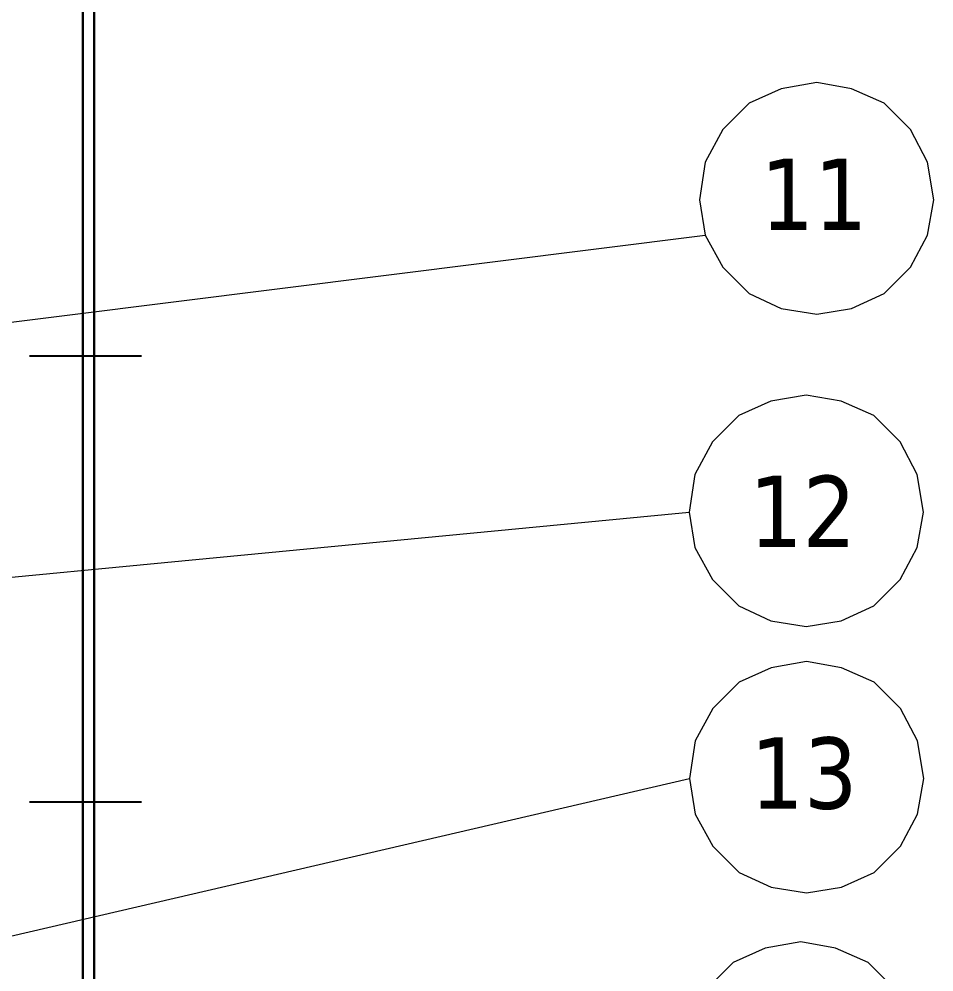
# Model space of a CAD drawing. Header units: millimetres. Extents: x 208456 to 224154, y -159503 to -153953.
# Drawn here: x 218934 to 219416, y -155585 to -155083 of the extents above; entities that cross this region are included whole.
import ezdxf

# ---------------------------------------------------------------- set-up
doc = ezdxf.new("R2010")
doc.units = ezdxf.units.MM
doc.header["$LTSCALE"] = 13
doc.linetypes.add('CENTERX2', pattern=[101.6, 63.5, -12.7, 12.7, -12.7])
doc.layers.add('1', color=4, linetype='Continuous')
doc.layers.add('粗实线', color=4, linetype='Continuous')
doc.layers.add('铁心', color=3, linetype='Continuous', lineweight=0)
doc.styles.add('Tahoma$001', font='tahoma.ttf', dxfattribs={"height": 2.159784})

msp = doc.modelspace()

# ---------------------------------------------------------------- linework, layer by layer
at = {"layer": '1', "color": 1, "linetype": 'CENTERX2', "lineweight": -3, "ltscale": 0.1}
for p, q in [((218998.326, -155260.94), (218939.326, -155260.94)), ((218998.326, -155495.94), (218939.326, -155495.94))]:
    msp.add_line(p, q, dxfattribs=at)
at = {"layer": '粗实线', "lineweight": 30}
for p, q in [((218967.326, -156540.74), (218967.326, -154996.713)), ((218973.326, -156546.74), (218973.326, -154996.713))]:
    msp.add_line(p, q, dxfattribs=at)
at = {"layer": '铁心'}
for points in [[(219415.734, -155178.582), (219412.421, -155158.704), (219403.385, -155141.536), (219389.53, -155127.681), (219372.363, -155120.152), (219353.99, -155116.838), (219335.316, -155120.152), (219318.45, -155127.681), (219304.595, -155141.536), (219295.259, -155158.704), (219292.247, -155178.582), (219295.259, -155197.256), (219304.595, -155214.122), (219318.45, -155227.977), (219335.316, -155235.808), (219353.99, -155238.819), (219372.363, -155235.808), (219389.53, -155227.977), (219403.385, -155214.122), (219412.421, -155197.256)], [(219410.22, -155343.188), (219406.907, -155323.309), (219397.871, -155306.142), (219384.017, -155292.287), (219366.849, -155284.757), (219348.477, -155281.444), (219329.803, -155284.757), (219312.936, -155292.287), (219299.082, -155306.142), (219289.745, -155323.309), (219286.733, -155343.188), (219289.745, -155361.861), (219299.082, -155378.728), (219312.936, -155392.582), (219329.803, -155400.413), (219348.477, -155403.425), (219366.849, -155400.413), (219384.017, -155392.582), (219397.871, -155378.728), (219406.907, -155361.861)], [(219410.398, -155483.603), (219407.085, -155463.725), (219398.049, -155446.557), (219384.195, -155432.703), (219367.027, -155425.173), (219348.654, -155421.86), (219329.981, -155425.173), (219313.114, -155432.703), (219299.26, -155446.557), (219289.923, -155463.725), (219286.911, -155483.603), (219289.923, -155502.277), (219299.26, -155519.143), (219313.114, -155532.998), (219329.981, -155540.829), (219348.654, -155543.841), (219367.027, -155540.829), (219384.195, -155532.998), (219398.049, -155519.143), (219407.085, -155502.277)], [(219407.313, -155631.347), (219404, -155611.469), (219394.965, -155594.301), (219381.11, -155580.446), (219363.942, -155572.917), (219345.57, -155569.604), (219326.896, -155572.917), (219310.03, -155580.446), (219296.175, -155594.301), (219286.838, -155611.469), (219283.827, -155631.347), (219286.838, -155650.021), (219296.175, -155666.887), (219310.03, -155680.742), (219326.896, -155688.573), (219345.57, -155691.585), (219363.942, -155688.573), (219381.11, -155680.742), (219394.965, -155666.887), (219404, -155650.021)]]:
    msp.add_lwpolyline(points, close=True, dxfattribs=at)
for points in [[(218509.304, -155295.838), (219295.259, -155197.256), (219295.259, -155197.256)], [(218634.971, -155405.798), (219286.733, -155343.188), (219286.733, -155343.188)], [(218413.312, -155686.398), (219286.911, -155483.603), (219286.911, -155483.603)]]:
    msp.add_lwpolyline(points, dxfattribs=at)

# ---------------------------------------------------------------- texts
at = {"layer": '铁心', "style": 'Tahoma$001'}
for s, p in [('11', (219324.35, -155194.434)), ('12', (219318.361, -155361.541)), ('13', (219319.015, -155499.455))]:
    msp.add_text(s, height=37.5893, dxfattribs=at).set_placement(p)

doc.saveas('drawing.dxf')
